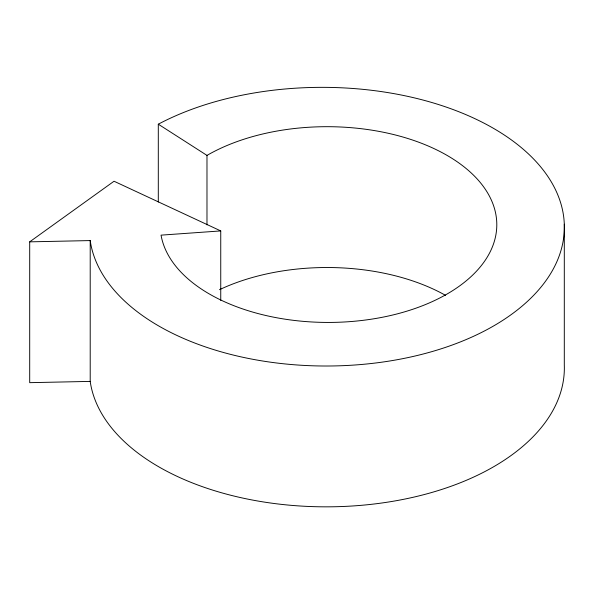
<?xml version="1.0" encoding="UTF-8"?>
<svg xmlns="http://www.w3.org/2000/svg" width="594" height="594" viewBox="0 0 594 594"><rect width="100%" height="100%" fill="white"/><g stroke="black" fill="none" stroke-linecap="round" stroke-linejoin="round"><path stroke-width="0.89" d="M564.3 224.213L564.3 365.035A242.218 139.842 0 0 1 500.534 462.6A236.754 136.687 0 0 1 249.391 499.45A236.754 136.687 0 0 1 90.206 381.4L29.7 382.67L29.7 241.847L114.033 181.237L220.745 230.918L220.745 300.401M220.745 230.918L161.048 235.142A168.05 97.022 0 0 0 271.814 316.802A168.05 97.022 0 0 0 447.074 294.015A169.773 98.017 0 0 0 447.074 155.398A169.773 98.017 0 0 0 206.979 155.398L158.301 124.191L158.301 202.012M29.7 241.847L90.206 240.577A236.754 136.687 0 0 0 249.391 358.627A236.754 136.687 0 0 0 500.534 321.777A242.218 139.842 0 0 0 493.414 128.304A242.218 139.842 0 0 0 158.301 124.191M206.979 155.398L206.979 224.881M90.206 240.577L90.206 381.4M219.505 289.679A169.773 98.017 0 0 1 445.582 295.374"/></g></svg>
